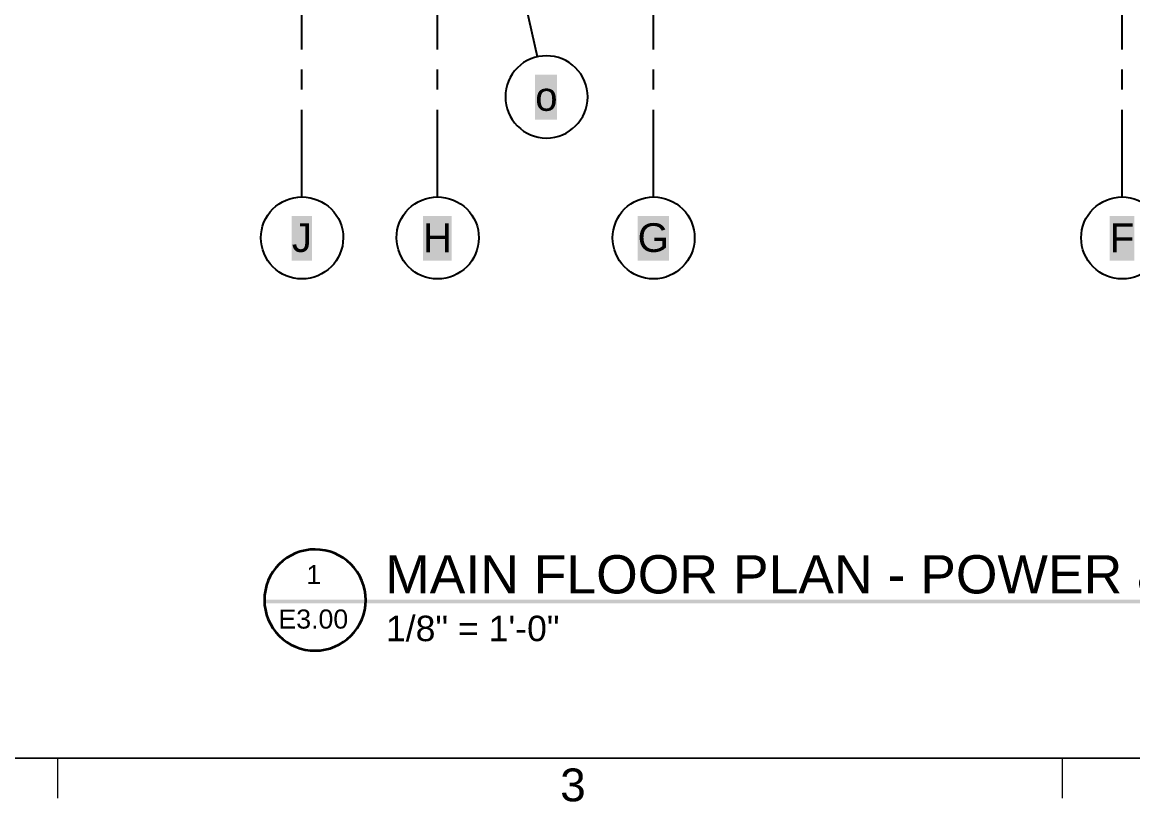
# Model space of a CAD drawing. Header units: inches. Extents: x -1841 to -80, y -100 to 1021.
# Drawn here: x -1218.2 to -875.5, y -97 to 143.8 of the extents above; entities that cross this region are included whole.
import ezdxf

# ---------------------------------------------------------------- set-up
doc = ezdxf.new("R2010")
doc.units = ezdxf.units.IN
doc.header["$MEASUREMENT"] = 0
doc.layers.add('PDF_Geometry', color=7, linetype='Continuous', true_color=0x777777)
doc.layers.add('PDF_Solid Fills', color=7, linetype='Continuous', true_color=0xffffff)
doc.layers.add('PDF_Text', color=7, linetype='Continuous')
doc.styles.add('PDF Arial', font='arial.ttf')
doc.styles.add('PDF GillSansMTCondensed', font='arial.ttf')

msp = doc.modelspace()

# ---------------------------------------------------------------- linework, layer by layer
at = {"layer": 'PDF_Geometry', "color": 7, "lineweight": 9}
msp.add_lwpolyline([(-277.11, -83.44), (-1827.26, -83.44), (-277.11, -83.44), (-277.11, 1007.81), (-1827.26, 1007.81), (-277.11, 1007.81)], close=True, dxfattribs=at)
at = {"layer": 'PDF_Geometry', "color": 7, "lineweight": 25}
for points in [[(-1059.16, 133.13), (-1066.35, 165.23)], [(-1131.87, 135.45), (-1131.87, 160.27)], [(-1090.01, 135.45), (-1090.01, 160.27)], [(-1023.34, 135.45), (-1023.34, 160.27)], [(-878.73, 135.45), (-878.73, 160.27)], [(-1131.87, 123.04), (-1131.87, 129.24)], [(-1090.01, 123.04), (-1090.01, 129.24)], [(-1023.34, 123.04), (-1023.34, 129.24)], [(-878.73, 123.04), (-878.73, 129.24)]]:
    msp.add_lwpolyline(points, dxfattribs=at)
msp.add_lwpolyline([(-1056.43, 133.46, 0.416667), (-1069.08, 120.81, 0.415306), (-1056.43, 108.07, 0.413961), (-1043.69, 120.81, 0.415306)], format="xyb", close=True, dxfattribs=at)
for points in [[(-1131.87, 89.87, -0.415306), (-1119.13, 77.21, -0.412859), (-1131.87, 64.55, -0.414218), (-1144.53, 77.21, -0.416667), (-1131.87, 89.87), (-1131.87, 116.83)], [(-1090.01, 89.87, -0.415306), (-1077.27, 77.21, -0.412859), (-1090.01, 64.55, -0.414218), (-1102.67, 77.21, -0.416667), (-1090.01, 89.87), (-1090.01, 116.83)], [(-1023.34, 89.87, -0.414218), (-1010.68, 77.21, -0.411765), (-1023.34, 64.55, -0.414218), (-1035.99, 77.21, -0.416667), (-1023.34, 89.87), (-1023.34, 116.83)], [(-878.73, 89.87, -0.415306), (-865.99, 77.21, -0.412859), (-878.73, 64.55, -0.414218), (-891.39, 77.21, -0.416667), (-878.73, 89.87), (-878.73, 116.83)]]:
    msp.add_lwpolyline(points, format="xyb", dxfattribs=at)
at = {"layer": 'PDF_Geometry', "color": 7, "lineweight": 35}
msp.add_lwpolyline([(-1127.82, -19, 0.416667), (-1143.45, -34.64, 0.414684), (-1127.82, -50.27, 0.412698), (-1112.18, -34.64, 0.414684)], format="xyb", close=True, dxfattribs=at)
for points in [[(-1143.45, -34.64), (-1143.45, -34.64)], [(-1112.18, -34.64), (-1112.18, -34.64)]]:
    msp.add_lwpolyline(points, dxfattribs=at)
at = {"layer": 'PDF_Geometry', "color": 7, "lineweight": 9}
for points in [[(-1207.24, -95.85), (-1207.24, -83.44)], [(-897.18, -95.85), (-897.18, -83.44)]]:
    msp.add_lwpolyline(points, dxfattribs=at)
at = {"layer": 'PDF_Solid Fills', "color": 7, "lineweight": 25, "transparency": 33554559}
for points in [[(-1059.9, 113.77), (-1053.12, 113.77), (-1059.9, 127.59), (-1053.12, 127.59)], [(-1135.02, 70.18), (-1128.81, 70.18), (-1135.02, 83.99), (-1128.81, 83.99)], [(-1094.56, 70.18), (-1085.63, 70.18), (-1094.56, 83.99), (-1085.63, 83.99)], [(-1028.3, 70.18), (-1018.62, 70.18), (-1028.3, 83.99), (-1018.62, 83.99)], [(-882.62, 70.18), (-875.01, 70.18), (-882.62, 83.99), (-875.01, 83.99)]]:
    msp.add_solid(points, dxfattribs=at)
at = {"layer": 'PDF_Solid Fills', "color": 7, "lineweight": 35, "transparency": 33554559}
msp.add_solid([(-1143.45, -35.63), (-703.35, -35.63), (-1143.45, -34.47), (-703.35, -34.47)], dxfattribs=at)

# ---------------------------------------------------------------- texts
at = {"layer": 'PDF_Text', "color": 7, "lineweight": 25, "char_height": 8.87, "attachment_point": 4, "style": 'PDF Arial'}
for s, insert in [('o', (-1059.87, 120.84)), ('J', (-1134.99, 77.25)), ('H', (-1094.53, 77.25)), ('G', (-1028.27, 77.25)), ('F', (-882.58, 77.25))]:
    msp.add_mtext(s, dxfattribs=dict(at, insert=insert))
at = {"layer": 'PDF_Text', "color": 7, "attachment_point": 4}
for s, insert, char_height, style in [('1    ', (-1130.52, -26.77), 5.896, 'PDF Arial'), ('MAIN FLOOR PLAN - POWER & COMMUNICATIONS', (-1106.2, -26.77), 11.8193, 'PDF Arial'), ('E3.00', (-1139.12, -40.55), 5.896, 'PDF Arial'), ('1/8" = 1\'-0"', (-1105.95, -43.46), 7.8651, 'PDF Arial'), ('3', (-1052.17, -91.81), 10.14, 'PDF GillSansMTCondensed')]:
    msp.add_mtext(s, dxfattribs=dict(at, insert=insert, char_height=char_height, style=style))

doc.saveas('drawing.dxf')
